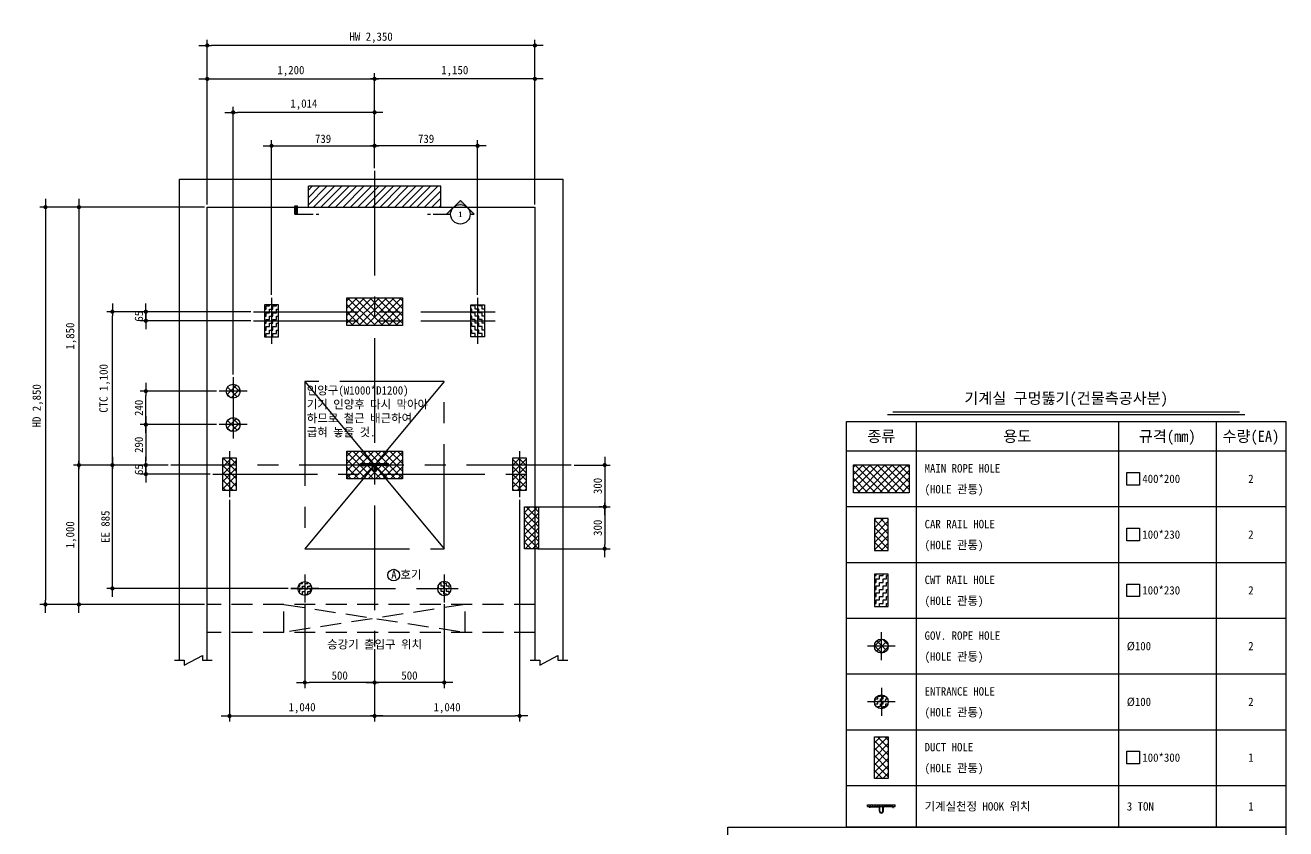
# Model space of a CAD drawing. Extents: x -9109 to 174251, y 57759 to 115528.
# Drawn here: x 80323 to 89362, y 103298 to 109062 of the extents above; entities that cross this region are included whole.
import ezdxf
from ezdxf.enums import TextEntityAlignment as Align

# ---------------------------------------------------------------- set-up
doc = ezdxf.new("R2010")
doc.units = 0
doc.header["$LTSCALE"] = 600
doc.header["$MEASUREMENT"] = 0
for name, pattern in [('CENTER', [2, 1.25, -0.25, 0.25, -0.25]), ('HIDDEN', [0.375, 0.25, -0.125]), ('PHANTOM', [2.5, 1.25, -0.25, 0.25, -0.25, 0.25, -0.25])]:
    doc.linetypes.add(name, pattern=pattern)
doc.layers.get('0').update_dxf_attribs({"linetype": 'CONTINUOUS'})
for name, color, linetype in [('1', 3, 'CONTINUOUS'), ('2', 4, 'HIDDEN'), ('3', 1, 'CENTER'), ('4', 6, 'PHANTOM'), ('6', 2, 'CONTINUOUS'), ('A-DIMS', 7, 'CONTINUOUS')]:
    doc.layers.add(name, color=color, linetype=linetype)
for name, color, linetype, lineweight in [('A-MKXS-MAK1', 3, 'CONTINUOUS', 25), ('A-MKXS-TEXT1', 3, 'CONTINUOUS', 25), ('A-MKXS-TEXT2', 7, 'CONTINUOUS', 25), ('A-XXXX-TABL', 7, 'CONTINUOUS', 25)]:
    doc.layers.add(name, color=color, linetype=linetype, lineweight=lineweight)
doc.styles.add('HY울릉도L', font='')
doc.styles.add('돋움체', font='')
doc.styles.get('HY울릉도L').set_extended_font_data('Dotum')
doc.styles.get('돋움체').set_extended_font_data('DotumChe')
doc.dimstyles.new('CDIM', dxfattribs={"dimtxt": 3, "dimasz": 1.5, "dimexe": 2, "dimexo": 1, "dimgap": 1, "dimtad": 1, "dimdec": 0, "dimrnd": 0.5, "dimzin": 0, "dimdsep": 32, "dimlunit": 6, "dimtxsty": 'HY울릉도L', "dimblk1": '_CIDOT', "dimblk2": '_CIDOT', "dimsah": 1, "dimcen": 5.5, "dimclrd": 2, "dimclre": 2, "dimclrt": 7, "dimadec": 0, "dimazin": 0, "dimtfac": 1, "dimtdec": 0, "dimtix": 1, "dimtmove": 2, "dimatfit": 1, "dimldrblk": '_CIDOT', "dimfxl": 1, "dimtolj": 1, "dimtzin": 0, "dimlwd": -1, "dimarcsym": 0})

# ---------------------------------------------------------------- blocks, each defined once
blk = doc.blocks.new('_CIDOT')
at = {"color": 0, "linetype": 'ByBlock'}
blk.add_line((2, 0), (-1, 0), dxfattribs=at)
at = {"color": 0, "linetype": 'ByBlock', "const_width": 0.5}
blk.add_lwpolyline([(-0.25, 0, 1), (0.25, 0, 1)], format="xyb", close=True, dxfattribs=at)
blk = doc.blocks.new('*D672')
at = {"layer": 'A-DIMS', "lineweight": -2, "transparency": 16777216}
for p, q in [((84258.6, 105907.1, 0), (84518.6, 105907.1, 0)), ((83998.6, 105607.1, 0), (84518.6, 105607.1, 0))]:
    blk.add_line(p, q, dxfattribs=at)
at = {"layer": 'A-DIMS', "transparency": 16777216}
blk.add_line((84478.6, 105877.1, 0), (84478.6, 105637.1, 0), dxfattribs=at)
at = {"layer": 'A-DIMS', "transparency": 16777216, "xscale": 30, "yscale": 30, "zscale": 30}
for p, rotation in [((84478.6, 105907.1, 0), 90), ((84478.6, 105607.1, 0), 270)]:
    blk.add_blockref('_CIDOT', p, dxfattribs=dict(at, rotation=rotation))
at = {"layer": 'A-DIMS', "color": 3, "transparency": 16777216, "insert": (84428.6, 105757.1, 0), "char_height": 60, "attachment_point": 5, "rotation": 90, "style": '돋움체'}
blk.add_mtext('\\A1;300', dxfattribs=at)
blk = doc.blocks.new('*D673')
at = {"layer": 'A-DIMS', "lineweight": -2, "transparency": 16777216}
for p, q in [((84458.6, 105607.1, 0), (84438.6, 105607.1, 0)), ((83998.6, 105307.1, 0), (84518.6, 105307.1, 0))]:
    blk.add_line(p, q, dxfattribs=at)
at = {"layer": 'A-DIMS', "transparency": 16777216}
blk.add_line((84478.6, 105577.1, 0), (84478.6, 105337.1, 0), dxfattribs=at)
at = {"layer": 'A-DIMS', "transparency": 16777216, "xscale": 30, "yscale": 30, "zscale": 30}
for p, rotation in [((84478.6, 105607.1, 0), 90), ((84478.6, 105307.1, 0), 270)]:
    blk.add_blockref('_CIDOT', p, dxfattribs=dict(at, rotation=rotation))
at = {"layer": 'A-DIMS', "color": 3, "transparency": 16777216, "insert": (84428.6, 105457.1, 0), "char_height": 60, "attachment_point": 5, "rotation": 90, "style": '돋움체'}
blk.add_mtext('\\A1;300', dxfattribs=at)
blk = doc.blocks.new('*D674')
at = {"layer": 'A-DIMS', "lineweight": -2, "transparency": 16777216}
for p, q in [((82828.6, 108037.1, 0), (82828.6, 108717.1, 0)), ((83978.6, 107777.1, 0), (83978.6, 108717.1, 0))]:
    blk.add_line(p, q, dxfattribs=at)
at = {"layer": 'A-DIMS', "transparency": 16777216}
blk.add_line((83948.6, 108677.1, 0), (82858.6, 108677.1, 0), dxfattribs=at)
at = {"layer": 'A-DIMS', "transparency": 16777216, "xscale": 30, "yscale": 30, "zscale": 30, "rotation": 180}
blk.add_blockref('_CIDOT', (82828.6, 108677.1, 0), dxfattribs=at)
at = {"layer": 'A-DIMS', "transparency": 16777216, "xscale": 30, "yscale": 30, "zscale": 30}
blk.add_blockref('_CIDOT', (83978.6, 108677.1, 0), dxfattribs=at)
at = {"layer": 'A-DIMS', "color": 3, "transparency": 16777216, "insert": (83403.6, 108732.8, 0), "char_height": 60, "attachment_point": 5, "style": '돋움체'}
blk.add_mtext('\\A1;1,150', dxfattribs=at)
blk = doc.blocks.new('*D675')
at = {"layer": 'A-DIMS', "lineweight": -2, "transparency": 16777216}
for p, q in [((81628.6, 107777.1, 0), (81628.6, 108717.1, 0)), ((82828.6, 108037.1, 0), (82828.6, 108717.1, 0))]:
    blk.add_line(p, q, dxfattribs=at)
at = {"layer": 'A-DIMS', "transparency": 16777216}
blk.add_line((81658.6, 108677.1, 0), (82798.6, 108677.1, 0), dxfattribs=at)
at = {"layer": 'A-DIMS', "transparency": 16777216, "xscale": 30, "yscale": 30, "zscale": 30, "rotation": 180}
blk.add_blockref('_CIDOT', (81628.6, 108677.1, 0), dxfattribs=at)
at = {"layer": 'A-DIMS', "transparency": 16777216, "xscale": 30, "yscale": 30, "zscale": 30}
blk.add_blockref('_CIDOT', (82828.6, 108677.1, 0), dxfattribs=at)
at = {"layer": 'A-DIMS', "color": 3, "transparency": 16777216, "insert": (82228.6, 108732.8, 0), "char_height": 60, "attachment_point": 5, "style": '돋움체'}
blk.add_mtext('\\A1;1,200', dxfattribs=at)
blk = doc.blocks.new('*D676')
at = {"layer": 'A-DIMS', "lineweight": -2, "transparency": 16777216}
for p, q in [((81788.6, 105657.1, 0), (81788.6, 104067.1, 0)), ((82828.6, 104585.4, 0), (82828.6, 104067.1, 0))]:
    blk.add_line(p, q, dxfattribs=at)
at = {"layer": 'A-DIMS', "transparency": 16777216}
blk.add_line((81818.6, 104107.1, 0), (82798.6, 104107.1, 0), dxfattribs=at)
at = {"layer": 'A-DIMS', "transparency": 16777216, "xscale": 30, "yscale": 30, "zscale": 30, "rotation": 180}
blk.add_blockref('_CIDOT', (81788.6, 104107.1, 0), dxfattribs=at)
at = {"layer": 'A-DIMS', "transparency": 16777216, "xscale": 30, "yscale": 30, "zscale": 30}
blk.add_blockref('_CIDOT', (82828.6, 104107.1, 0), dxfattribs=at)
at = {"layer": 'A-DIMS', "color": 3, "transparency": 16777216, "insert": (82308.6, 104162.8, 0), "char_height": 60, "attachment_point": 5, "style": '돋움체'}
blk.add_mtext('\\A1;1,040', dxfattribs=at)
blk = doc.blocks.new('*D677')
at = {"layer": 'A-DIMS', "lineweight": -2, "transparency": 16777216}
for p, q in [((83868.6, 105657.1, 0), (83868.6, 104067.1, 0)), ((82828.6, 104585.4, 0), (82828.6, 104067.1, 0))]:
    blk.add_line(p, q, dxfattribs=at)
at = {"layer": 'A-DIMS', "transparency": 16777216}
blk.add_line((82858.6, 104107.1, 0), (83838.6, 104107.1, 0), dxfattribs=at)
at = {"layer": 'A-DIMS', "transparency": 16777216, "xscale": 30, "yscale": 30, "zscale": 30, "rotation": 180}
blk.add_blockref('_CIDOT', (82828.6, 104107.1, 0), dxfattribs=at)
at = {"layer": 'A-DIMS', "transparency": 16777216, "xscale": 30, "yscale": 30, "zscale": 30}
blk.add_blockref('_CIDOT', (83868.6, 104107.1, 0), dxfattribs=at)
at = {"layer": 'A-DIMS', "color": 3, "transparency": 16777216, "insert": (83348.6, 104162.8, 0), "char_height": 60, "attachment_point": 5, "style": '돋움체'}
blk.add_mtext('\\A1;1,040', dxfattribs=at)
blk = doc.blocks.new('*D678')
at = {"layer": 'A-DIMS', "lineweight": -2, "transparency": 16777216}
for p, q in [((81814.6, 106557.1, 0), (81814.6, 108477.1, 0)), ((82828.6, 108037.1, 0), (82828.6, 108477.1, 0))]:
    blk.add_line(p, q, dxfattribs=at)
at = {"layer": 'A-DIMS', "transparency": 16777216}
blk.add_line((82798.6, 108437.1, 0), (81844.6, 108437.1, 0), dxfattribs=at)
at = {"layer": 'A-DIMS', "transparency": 16777216, "xscale": 30, "yscale": 30, "zscale": 30, "rotation": 180}
blk.add_blockref('_CIDOT', (81814.6, 108437.1, 0), dxfattribs=at)
at = {"layer": 'A-DIMS', "transparency": 16777216, "xscale": 30, "yscale": 30, "zscale": 30}
blk.add_blockref('_CIDOT', (82828.6, 108437.1, 0), dxfattribs=at)
at = {"layer": 'A-DIMS', "color": 3, "transparency": 16777216, "insert": (82321.6, 108492.8, 0), "char_height": 60, "attachment_point": 5, "style": '돋움체'}
blk.add_mtext('\\A1;{\\C7;1,014}', dxfattribs=at)
blk = doc.blocks.new('*D679')
at = {"layer": 'A-DIMS', "lineweight": -2, "transparency": 16777216}
for p, q in [((82089.6, 107127.1, 0), (82089.6, 108237.1, 0)), ((82828.6, 108037.1, 0), (82828.6, 108237.1, 0))]:
    blk.add_line(p, q, dxfattribs=at)
at = {"layer": 'A-DIMS', "transparency": 16777216}
blk.add_line((82119.6, 108197.1, 0), (82798.6, 108197.1, 0), dxfattribs=at)
at = {"layer": 'A-DIMS', "transparency": 16777216, "xscale": 30, "yscale": 30, "zscale": 30, "rotation": 180}
blk.add_blockref('_CIDOT', (82089.6, 108197.1, 0), dxfattribs=at)
at = {"layer": 'A-DIMS', "transparency": 16777216, "xscale": 30, "yscale": 30, "zscale": 30}
blk.add_blockref('_CIDOT', (82828.6, 108197.1, 0), dxfattribs=at)
at = {"layer": 'A-DIMS', "color": 3, "transparency": 16777216, "insert": (82459.1, 108247.1, 0), "char_height": 60, "attachment_point": 5, "style": '돋움체'}
blk.add_mtext('\\A1;739', dxfattribs=at)
blk = doc.blocks.new('*D680')
at = {"layer": 'A-DIMS', "lineweight": -2, "transparency": 16777216}
for p, q in [((82328.6, 104902.1, 0), (82328.6, 104307.1, 0)), ((82828.6, 104585.4, 0), (82828.6, 104307.1, 0))]:
    blk.add_line(p, q, dxfattribs=at)
at = {"layer": 'A-DIMS', "transparency": 16777216}
blk.add_line((82798.6, 104347.1, 0), (82358.6, 104347.1, 0), dxfattribs=at)
at = {"layer": 'A-DIMS', "transparency": 16777216, "xscale": 30, "yscale": 30, "zscale": 30, "rotation": 180}
blk.add_blockref('_CIDOT', (82328.6, 104347.1, 0), dxfattribs=at)
at = {"layer": 'A-DIMS', "transparency": 16777216, "xscale": 30, "yscale": 30, "zscale": 30}
blk.add_blockref('_CIDOT', (82828.6, 104347.1, 0), dxfattribs=at)
at = {"layer": 'A-DIMS', "color": 3, "transparency": 16777216, "insert": (82578.6, 104397.1, 0), "char_height": 60, "attachment_point": 5, "style": '돋움체'}
blk.add_mtext('\\A1;500', dxfattribs=at)
blk = doc.blocks.new('*D681')
at = {"layer": 'A-DIMS', "lineweight": -2, "transparency": 16777216}
for p, q in [((82828.6, 108037.1, 0), (82828.6, 108237.1, 0)), ((83567.6, 107127.1, 0), (83567.6, 108237.1, 0))]:
    blk.add_line(p, q, dxfattribs=at)
at = {"layer": 'A-DIMS', "transparency": 16777216}
blk.add_line((83537.6, 108197.1, 0), (82858.6, 108197.1, 0), dxfattribs=at)
at = {"layer": 'A-DIMS', "transparency": 16777216, "xscale": 30, "yscale": 30, "zscale": 30, "rotation": 180}
blk.add_blockref('_CIDOT', (82828.6, 108197.1, 0), dxfattribs=at)
at = {"layer": 'A-DIMS', "transparency": 16777216, "xscale": 30, "yscale": 30, "zscale": 30}
blk.add_blockref('_CIDOT', (83567.6, 108197.1, 0), dxfattribs=at)
at = {"layer": 'A-DIMS', "color": 3, "transparency": 16777216, "insert": (83198.1, 108247.1, 0), "char_height": 60, "attachment_point": 5, "style": '돋움체'}
blk.add_mtext('\\A1;739', dxfattribs=at)
blk = doc.blocks.new('*D682')
at = {"layer": 'A-DIMS', "lineweight": -2, "transparency": 16777216}
for p, q in [((83328.6, 104909.7, 0), (83328.6, 104307.1, 0)), ((82828.6, 104585.4, 0), (82828.6, 104307.1, 0))]:
    blk.add_line(p, q, dxfattribs=at)
at = {"layer": 'A-DIMS', "transparency": 16777216}
blk.add_line((83298.6, 104347.1, 0), (82858.6, 104347.1, 0), dxfattribs=at)
at = {"layer": 'A-DIMS', "transparency": 16777216, "xscale": 30, "yscale": 30, "zscale": 30, "rotation": 180}
blk.add_blockref('_CIDOT', (82828.6, 104347.1, 0), dxfattribs=at)
at = {"layer": 'A-DIMS', "transparency": 16777216, "xscale": 30, "yscale": 30, "zscale": 30}
blk.add_blockref('_CIDOT', (83328.6, 104347.1, 0), dxfattribs=at)
at = {"layer": 'A-DIMS', "color": 3, "transparency": 16777216, "insert": (83078.6, 104397.1, 0), "char_height": 60, "attachment_point": 5, "style": '돋움체'}
blk.add_mtext('\\A1;500', dxfattribs=at)
blk = doc.blocks.new('A1')
for p, q in [((-7.84, 0), (-1.85, 0)), ((7.84, 0), (1.85, 0)), ((-8.25, -0.81), (-8.65, -0.81)), ((-7.84, -0.4), (-4.64, -0.4)), ((-4.64, -0.4), (-1.85, -0.4)), ((-1.45, -3.35), (-1.45, -0.81)), ((-1.05, -3.35), (-1.05, -0.81)), ((1.05, -3.35), (1.05, -0.81)), ((1.45, -3.35), (1.45, -0.81)), ((5.28, -0.4), (1.85, -0.4)), ((7.84, -0.4), (5.04, -0.4)), ((8.25, -0.81), (8.65, -0.81))]:
    blk.add_line(p, q)
for centre, radius, start, end in [((-7.84, -0.81), 0.808, 90, 180), ((-1.85, -0.81), 0.808, 0, 90), ((1.85, -0.81), 0.808, 90, 180), ((7.84, -0.81), 0.808, 0, 90), ((-7.84, -0.81), 0.404, 90, 180), ((-1.85, -0.81), 0.404, 0, 90), ((0, -3.35), 1.45, 180, 0), ((0, -3.35), 1.05, 180, 0), ((1.85, -0.81), 0.404, 90, 180), ((7.84, -0.81), 0.404, 0, 90)]:
    blk.add_arc(centre, radius, start, end)
blk = doc.blocks.new('H-100X230(CAR RAIL) GM')
at = {"layer": '1'}
h = blk.add_hatch(dxfattribs=at)
h.set_pattern_fill('ANSI37', color=256, scale=300)
h.set_pattern_definition([(45, (-31072.723, 72.76), (-26.516504, 26.516504), []), (135, (-31072.723, 72.76), (-26.516504, -26.516504), [])])
h.paths.add_polyline_path([(-50, 50), (50, 50), (50, -180), (-50, -180)])
blk.add_lwpolyline([(-50, 50), (50, 50), (50, -180), (-50, -180)], close=True)
at = {"layer": '3'}
blk.add_line((0, 100), (0, -230), dxfattribs=at)
blk = doc.blocks.new('*D683')
at = {"layer": 'A-DIMS', "lineweight": -2, "transparency": 16777216}
for p, q in [((81628.6, 107777.1, 0), (81628.6, 108957.1, 0)), ((83978.6, 107777.1, 0), (83978.6, 108957.1, 0))]:
    blk.add_line(p, q, dxfattribs=at)
at = {"layer": 'A-DIMS', "transparency": 16777216}
blk.add_line((83948.6, 108917.1, 0), (81658.6, 108917.1, 0), dxfattribs=at)
at = {"layer": 'A-DIMS', "transparency": 16777216, "xscale": 30, "yscale": 30, "zscale": 30, "rotation": 180}
blk.add_blockref('_CIDOT', (81628.6, 108917.1, 0), dxfattribs=at)
at = {"layer": 'A-DIMS', "transparency": 16777216, "xscale": 30, "yscale": 30, "zscale": 30}
blk.add_blockref('_CIDOT', (83978.6, 108917.1, 0), dxfattribs=at)
at = {"layer": 'A-DIMS', "color": 3, "transparency": 16777216, "insert": (82803.6, 108972.8, 0), "char_height": 60, "attachment_point": 5, "style": '돋움체'}
blk.add_mtext('\\A1;HW 2,350', dxfattribs=at)
blk = doc.blocks.new('H-100X230(CWT RAIL) GM')
at = {"layer": '1'}
h = blk.add_hatch(dxfattribs=at)
h.set_pattern_fill('ZIGZAG', color=256, scale=200)
h.set_pattern_definition([(0, (0, 0), (25, 25), [25, -25]), (90, (25, 0), (-25, 25), [25, -25])])
h.paths.add_polyline_path([(50, 50), (-50, 50), (-50, -180), (50, -180)])
blk.add_lwpolyline([(50, 50), (-50, 50), (-50, -180), (50, -180)], close=True)
at = {"layer": '3'}
blk.add_line((0, 100), (0, -230), dxfattribs=at)
blk = doc.blocks.new('H-100(OP)')
at = {"layer": '1'}
h = blk.add_hatch(dxfattribs=at)
h.set_pattern_fill('ZIGZAG', color=256, scale=150)
h.set_pattern_definition([(0, (0, 0), (18.75, 18.75), [18.75, -18.75]), (90, (18.75, 0), (-18.75, 18.75), [18.75, -18.75])])
edge = h.paths.add_edge_path()
edge.add_arc((0, 0), 50, 0, 360)
blk.add_circle((0, 0), 50)
at = {"layer": '3'}
for p, q in [((0, 100), (0, -100)), ((100, 0), (-100, 0))]:
    blk.add_line(p, q, dxfattribs=at)
blk = doc.blocks.new('H-100(GOV 240)')
at = {"layer": '1'}
h = blk.add_hatch(dxfattribs=at)
h.set_pattern_fill('ANSI37', color=256, scale=300)
h.set_pattern_definition([(45, (-82788.21, -9303.856), (-26.516504, 26.516504), []), (135, (-82788.21, -9303.856), (-26.516504, -26.516504), [])])
edge = h.paths.add_edge_path()
edge.add_arc((0, 240), 50, 0, 360)
h = blk.add_hatch(dxfattribs=at)
h.set_pattern_fill('ANSI37', color=256, scale=300)
h.set_pattern_definition([(45, (-82788.21, -9543.856), (-26.516504, 26.516504), []), (135, (-82788.21, -9543.856), (-26.516504, -26.516504), [])])
edge = h.paths.add_edge_path()
edge.add_arc((0, 0), 50, 0, 360)
for centre in [(0, 240), (0, 0)]:
    blk.add_circle(centre, 50)
at = {"layer": '3'}
for p, q in [((0, 340), (0, -100)), ((100, 240), (-100, 240)), ((100, 0), (-100, 0))]:
    blk.add_line(p, q, dxfattribs=at)
blk = doc.blocks.new('H-100X300(C.SU)')
at = {"layer": '1'}
h = blk.add_hatch(dxfattribs=at)
h.set_pattern_fill('ANSI37', color=256, scale=300)
h.set_pattern_definition([(45, (-30780.81, -207.73), (-26.516504, 26.516504), []), (135, (-30780.81, -207.73), (-26.516504, -26.516504), [])])
h.paths.add_polyline_path([(-100, -300), (0, -300), (0, -600), (-100, -600)])
blk.add_lwpolyline([(-100, -300), (0, -300), (0, -600), (-100, -600)], close=True)
blk = doc.blocks.new('H-400X200(ROPE)')
at = {"layer": '1'}
h = blk.add_hatch(dxfattribs=at)
h.set_pattern_fill('ANSI37', color=256, scale=300)
h.set_pattern_definition([(45, (-29848.152, -635.13), (-26.516504, 26.516504), []), (135, (-29848.152, -635.13), (-26.516504, -26.516504), [])])
h.paths.add_polyline_path([(-200, 100), (200, 100), (200, -100), (-200, -100)])
blk.add_lwpolyline([(-200, 100), (200, 100), (200, -100), (-200, -100)], close=True)
blk = doc.blocks.new('*D684')
at = {"layer": 'A-DIMS', "lineweight": -2, "transparency": 16777216}
for p, q in [((81148.6, 105907.1, 0), (80668.6, 105907.1, 0)), ((81608.6, 104907.1, 0), (80668.6, 104907.1, 0))]:
    blk.add_line(p, q, dxfattribs=at)
at = {"layer": 'A-DIMS', "transparency": 16777216}
blk.add_line((80708.6, 104937.1, 0), (80708.6, 105877.1, 0), dxfattribs=at)
at = {"layer": 'A-DIMS', "transparency": 16777216, "xscale": 30, "yscale": 30, "zscale": 30}
for p, rotation in [((80708.6, 105907.1, 0), 90), ((80708.6, 104907.1, 0), 270)]:
    blk.add_blockref('_CIDOT', p, dxfattribs=dict(at, rotation=rotation))
at = {"layer": 'A-DIMS', "color": 3, "transparency": 16777216, "insert": (80652.9, 105407.1, 0), "char_height": 60, "attachment_point": 5, "rotation": 90, "style": '돋움체'}
blk.add_mtext('\\A1;1,000', dxfattribs=at)
blk = doc.blocks.new('*D685')
at = {"layer": 'A-DIMS', "lineweight": -2, "transparency": 16777216}
for p, q in [((81148.6, 105907.1, 0), (80908.6, 105907.1, 0)), ((82208.6, 105022.1, 0), (80908.6, 105022.1, 0))]:
    blk.add_line(p, q, dxfattribs=at)
at = {"layer": 'A-DIMS', "transparency": 16777216}
blk.add_line((80948.6, 105052.1, 0), (80948.6, 105877.1, 0), dxfattribs=at)
at = {"layer": 'A-DIMS', "transparency": 16777216, "xscale": 30, "yscale": 30, "zscale": 30}
for p, rotation in [((80948.6, 105907.1, 0), 90), ((80948.6, 105022.1, 0), 270)]:
    blk.add_blockref('_CIDOT', p, dxfattribs=dict(at, rotation=rotation))
at = {"layer": 'A-DIMS', "color": 3, "transparency": 16777216, "insert": (80898.6, 105464.6, 0), "char_height": 60, "attachment_point": 5, "rotation": 90, "style": '돋움체'}
blk.add_mtext('\\A1;{\\C7;EE} {\\C7;885}', dxfattribs=at)
blk = doc.blocks.new('*D686')
at = {"layer": 'A-DIMS', "lineweight": -2, "transparency": 16777216}
for p, q in [((81941.2, 107007.1, 0), (80908.6, 107007.1, 0)), ((81148.6, 105907.1, 0), (80908.6, 105907.1, 0))]:
    blk.add_line(p, q, dxfattribs=at)
at = {"layer": 'A-DIMS', "transparency": 16777216}
blk.add_line((80948.6, 105937.1, 0), (80948.6, 106977.1, 0), dxfattribs=at)
at = {"layer": 'A-DIMS', "transparency": 16777216, "xscale": 30, "yscale": 30, "zscale": 30}
for p, rotation in [((80948.6, 107007.1, 0), 90), ((80948.6, 105907.1, 0), 270)]:
    blk.add_blockref('_CIDOT', p, dxfattribs=dict(at, rotation=rotation))
at = {"layer": 'A-DIMS', "color": 3, "transparency": 16777216, "insert": (80892.7, 106457.1, 0), "char_height": 60, "attachment_point": 5, "rotation": 90, "style": '돋움체'}
blk.add_mtext('\\A1;{\\C7;CTC 1,100}', dxfattribs=at)
blk = doc.blocks.new('*D687')
at = {"layer": 'A-DIMS', "lineweight": -2, "transparency": 16777216}
for p, q in [((81608.6, 107757.1, 0), (80668.6, 107757.1, 0)), ((81148.6, 105907.1, 0), (80668.6, 105907.1, 0))]:
    blk.add_line(p, q, dxfattribs=at)
at = {"layer": 'A-DIMS', "transparency": 16777216}
blk.add_line((80708.6, 107727.1, 0), (80708.6, 105937.1, 0), dxfattribs=at)
at = {"layer": 'A-DIMS', "transparency": 16777216, "xscale": 30, "yscale": 30, "zscale": 30}
for p, rotation in [((80708.6, 107757.1, 0), 90), ((80708.6, 105907.1, 0), 270)]:
    blk.add_blockref('_CIDOT', p, dxfattribs=dict(at, rotation=rotation))
at = {"layer": 'A-DIMS', "color": 3, "transparency": 16777216, "insert": (80652.9, 106832.1, 0), "char_height": 60, "attachment_point": 5, "rotation": 90, "style": '돋움체'}
blk.add_mtext('\\A1;1,850', dxfattribs=at)
blk = doc.blocks.new('*D688')
at = {"layer": 'A-DIMS', "lineweight": -2, "transparency": 16777216}
for p, q in [((81608.6, 107757.1, 0), (80428.6, 107757.1, 0)), ((81608.6, 104907.1, 0), (80428.6, 104907.1, 0))]:
    blk.add_line(p, q, dxfattribs=at)
at = {"layer": 'A-DIMS', "transparency": 16777216}
blk.add_line((80468.6, 107727.1, 0), (80468.6, 104937.1, 0), dxfattribs=at)
at = {"layer": 'A-DIMS', "transparency": 16777216, "xscale": 30, "yscale": 30, "zscale": 30}
for p, rotation in [((80468.6, 107757.1, 0), 90), ((80468.6, 104907.1, 0), 270)]:
    blk.add_blockref('_CIDOT', p, dxfattribs=dict(at, rotation=rotation))
at = {"layer": 'A-DIMS', "color": 3, "transparency": 16777216, "insert": (80412.9, 106332.1, 0), "char_height": 60, "attachment_point": 5, "rotation": 90, "style": '돋움체'}
blk.add_mtext('\\A1;HD 2,850', dxfattribs=at)
blk = doc.blocks.new('*D689')
at = {"layer": 'A-DIMS', "transparency": 16777216}
for p, q in [((81188.6, 107037.1, 0), (81188.6, 107067.1, 0)), ((81188.6, 107007.1, 0), (81188.6, 106942.1, 0)), ((81188.6, 106912.1, 0), (81188.6, 106882.1, 0))]:
    blk.add_line(p, q, dxfattribs=at)
at = {"layer": 'A-DIMS', "lineweight": -2, "transparency": 16777216}
for p, q in [((81941.2, 107007.1, 0), (81148.6, 107007.1, 0)), ((81941.2, 106942.1, 0), (81148.6, 106942.1, 0))]:
    blk.add_line(p, q, dxfattribs=at)
at = {"layer": 'A-DIMS', "transparency": 16777216, "xscale": 30, "yscale": 30, "zscale": 30}
for p, rotation in [((81188.6, 107007.1, 0), 270), ((81188.6, 106942.1, 0), 90)]:
    blk.add_blockref('_CIDOT', p, dxfattribs=dict(at, rotation=rotation))
at = {"layer": 'A-DIMS', "color": 3, "transparency": 16777216, "insert": (81138.6, 106974.6, 0), "char_height": 60, "attachment_point": 5, "rotation": 90, "style": '돋움체'}
blk.add_mtext('\\A1;65', dxfattribs=at)
blk = doc.blocks.new('*D690')
at = {"layer": 'A-DIMS', "transparency": 16777216}
for p, q in [((81188.6, 105937.1, 0), (81188.6, 105967.1, 0)), ((81188.6, 105907.1, 0), (81188.6, 105842.1, 0)), ((81188.6, 105812.1, 0), (81188.6, 105782.1, 0))]:
    blk.add_line(p, q, dxfattribs=at)
at = {"layer": 'A-DIMS', "lineweight": -2, "transparency": 16777216}
for p, q in [((81348.6, 105907.1, 0), (81148.6, 105907.1, 0)), ((81648.6, 105842.1, 0), (81148.6, 105842.1, 0))]:
    blk.add_line(p, q, dxfattribs=at)
at = {"layer": 'A-DIMS', "transparency": 16777216, "xscale": 30, "yscale": 30, "zscale": 30}
for p, rotation in [((81188.6, 105907.1, 0), 270), ((81188.6, 105842.1, 0), 90)]:
    blk.add_blockref('_CIDOT', p, dxfattribs=dict(at, rotation=rotation))
at = {"layer": 'A-DIMS', "color": 3, "transparency": 16777216, "insert": (81138.6, 105874.6, 0), "char_height": 60, "attachment_point": 5, "rotation": 90, "style": '돋움체'}
blk.add_mtext('\\A1;65', dxfattribs=at)
blk = doc.blocks.new('*D691')
at = {"layer": 'A-DIMS', "lineweight": -2, "transparency": 16777216}
for p, q in [((81694.6, 106197.1, 0), (81148.6, 106197.1, 0)), ((81348.6, 105907.1, 0), (81148.6, 105907.1, 0))]:
    blk.add_line(p, q, dxfattribs=at)
at = {"layer": 'A-DIMS', "transparency": 16777216}
blk.add_line((81188.6, 106167.1, 0), (81188.6, 105937.1, 0), dxfattribs=at)
at = {"layer": 'A-DIMS', "transparency": 16777216, "xscale": 30, "yscale": 30, "zscale": 30}
for p, rotation in [((81188.6, 106197.1, 0), 90), ((81188.6, 105907.1, 0), 270)]:
    blk.add_blockref('_CIDOT', p, dxfattribs=dict(at, rotation=rotation))
at = {"layer": 'A-DIMS', "color": 3, "transparency": 16777216, "insert": (81138.6, 106052.1, 0), "char_height": 60, "attachment_point": 5, "rotation": 90, "style": '돋움체'}
blk.add_mtext('\\A1;290', dxfattribs=at)
blk = doc.blocks.new('*D938')
at = {"layer": 'A-DIMS', "lineweight": -2, "transparency": 16777216}
for p, q in [((81694.6, 106437.1, 0), (81148.6, 106437.1, 0)), ((81694.6, 106197.1, 0), (81148.6, 106197.1, 0))]:
    blk.add_line(p, q, dxfattribs=at)
at = {"layer": 'A-DIMS', "transparency": 16777216}
blk.add_line((81188.6, 106227.1, 0), (81188.6, 106407.1, 0), dxfattribs=at)
at = {"layer": 'A-DIMS', "transparency": 16777216, "xscale": 30, "yscale": 30, "zscale": 30}
for p, rotation in [((81188.6, 106437.1, 0), 90), ((81188.6, 106197.1, 0), 270)]:
    blk.add_blockref('_CIDOT', p, dxfattribs=dict(at, rotation=rotation))
at = {"layer": 'A-DIMS', "color": 3, "transparency": 16777216, "insert": (81138.6, 106317.1, 0), "char_height": 60, "attachment_point": 5, "rotation": 90, "style": '돋움체'}
blk.add_mtext('\\A1;240', dxfattribs=at)
blk = doc.blocks.new('cwt h')
at = {"layer": '1'}
h = blk.add_hatch(dxfattribs=at)
h.set_pattern_fill('ZIGZAG', color=256, scale=200)
h.set_pattern_definition([(0, (0, 65), (25, 25), [25, -25]), (90, (25, 65), (-25, 25), [25, -25])])
h.paths.add_polyline_path([(50, 115), (-50, 115), (-50, -115), (50, -115)])
blk.add_lwpolyline([(50, 115), (-50, 115), (-50, -115), (50, -115)], close=True)
blk = doc.blocks.new('car h')
at = {"layer": '1'}
h = blk.add_hatch(dxfattribs=at)
h.set_pattern_fill('ANSI37', color=256, scale=300)
h.set_pattern_definition([(45, (-138738.017, 1010.512), (-26.516504, 26.516504), []), (135, (-138738.017, 1010.512), (-26.516504, -26.516504), [])])
h.paths.add_polyline_path([(50, 115), (-50, 115), (-50, -115), (50, -115)])
blk.add_lwpolyline([(50, 115), (-50, 115), (-50, -115), (50, -115)], close=True)
blk = doc.blocks.new('gov')
at = {"layer": '1'}
h = blk.add_hatch(dxfattribs=at)
h.set_pattern_fill('ANSI37', color=256, scale=300)
h.set_pattern_definition([(45, (-82788.21, -9543.856), (-26.516504, 26.516504), []), (135, (-82788.21, -9543.856), (-26.516504, -26.516504), [])])
edge = h.paths.add_edge_path()
edge.add_arc((0, 0), 50, 0, 360)
blk.add_circle((0, 0), 50)
at = {"layer": '3'}
for p, q in [((0, -100), (0, 100)), ((100, 0), (-100, 0))]:
    blk.add_line(p, q, dxfattribs=at)
blk = doc.blocks.new('cs')
at = {"layer": '1'}
h = blk.add_hatch(dxfattribs=at)
h.set_pattern_fill('ANSI37', color=256, scale=300)
h.set_pattern_definition([(45, (-30730.81, 242.27), (-26.516504, 26.516504), []), (135, (-30730.81, 242.27), (-26.516504, -26.516504), [])])
h.paths.add_polyline_path([(-50, 150), (50, 150), (50, -150), (-50, -150)])
blk.add_lwpolyline([(-50, 150), (50, 150), (50, -150), (-50, -150)], close=True)

msp = doc.modelspace()

# ---------------------------------------------------------------- hatches: boundary and pattern name
h = msp.add_hatch()
h.set_pattern_fill('ANSI31', color=3, scale=300)
h.set_pattern_definition([(45, (44632.425, 98955.373), (-26.516504, 26.516504), [])])
h.paths.add_polyline_path([(82828.6, 107907.1), (82353.6, 107907.1), (82353.6, 107757.1), (82828.6, 107757.1)])
h.paths.add_polyline_path([(83303.6, 107907.1), (82828.6, 107907.1), (82828.6, 107757.1), (83303.6, 107757.1)])
at = {"layer": '1'}
h = msp.add_hatch(dxfattribs=at)
h.set_pattern_fill('ANSI31', color=256, scale=100, style=0)
h.set_pattern_definition([(45, (113649.921, 90779.395), (-8.8388348, 8.8388348), [])])
h.paths.add_polyline_path([(82828.6, 105917.1), (82728.6, 105917.1), (82728.6, 105907.1), (82828.6, 105907.1)])
h.paths.add_polyline_path([(82928.6, 105917.1), (82828.6, 105917.1), (82828.6, 105907.1), (82928.6, 105907.1)])
h = msp.add_hatch(dxfattribs=at)
h.set_pattern_fill('ANSI31', color=256, scale=100, style=0)
h.set_pattern_definition([(45, (117283.69, 88330.895), (-8.8388348, 8.8388348), [])])
h.paths.add_polyline_path([(86462.4, 103468.6), (86362.4, 103468.6), (86362.4, 103458.6), (86462.4, 103458.6)])
h.paths.add_polyline_path([(86562.4, 103468.6), (86462.4, 103468.6), (86462.4, 103458.6), (86562.4, 103458.6)])
at = {"layer": 'A-MKXS-MAK1'}
msp.add_hatch(color=256, dxfattribs=at).paths.add_polyline_path([(82276.5, 107765.9), (82256.5, 107765.9), (82256.5, 107705.9), (82276.5, 107705.9)])
h = msp.add_hatch(color=256, dxfattribs=at)
h.paths.add_polyline_path([(83443.5, 107804.9), (83394, 107755.4, -0.414214), (83493, 107755.4)])
h.paths.add_polyline_path([(83394, 107755.4), (83344.5, 107705.9), (83373.5, 107705.9, -0.198912)])
h.paths.add_polyline_path([(83493, 107755.4, -0.198912), (83513.5, 107705.9), (83542.5, 107705.9)])

# ---------------------------------------------------------------- linework, layer by layer
for points in [[(81428.6, 104507.1), (81428.6, 107957.1), (84178.6, 107957.1), (84178.6, 104507.1)], [(81628.6, 104507.1), (81628.6, 107757.1), (83978.6, 107757.1), (83978.6, 104507.1)], [(81393.6, 104507.1), (81463.6, 104507.1), (81463.6, 104472.1), (81593.6, 104542.1), (81593.6, 104507.1), (81663.6, 104507.1)], [(83943.6, 104507.1), (84013.6, 104507.1), (84013.6, 104472.1), (84143.6, 104542.1), (84143.6, 104507.1), (84213.6, 104507.1)]]:
    msp.add_lwpolyline(points)
at = {"layer": '1', "color": 1, "linetype": 'CENTER'}
for p, q in [((82828.6, 108017.1), (82828.6, 104605.4, 0)), ((84238.6, 105907.1), (81368.6, 105907.1, 0))]:
    msp.add_line(p, q, dxfattribs=at)
at = {"layer": '1'}
for p, q in [((83328.6, 106507.1, 0), (82328.6, 105307.1, 0)), ((82328.6, 106507.1, 0), (83328.6, 105307.1, 0)), ((86505.4, 106268.6), (89069.4, 106268.6)), ((86545.4, 106288.6), (89029.4, 106288.6)), ((82728.6, 105917.1), (82928.6, 105917.1)), ((82728.6, 105907.1), (82728.6, 105917.1)), ((82728.6, 105907.1), (82928.6, 105907.1)), ((82728.6, 105907.1), (82750.2, 105907.1)), ((82907, 105907.1), (82928.6, 105907.1)), ((82907, 105907.1), (82928.6, 105907.1)), ((82928.6, 105907.1), (82928.6, 105917.1)), ((86362.4, 103468.6), (86562.4, 103468.6)), ((86362.4, 103458.6), (86362.4, 103468.6)), ((86362.4, 103458.6), (86562.4, 103458.6)), ((86362.4, 103458.6), (86383.9, 103458.6)), ((86540.8, 103458.6), (86562.4, 103458.6)), ((86540.8, 103458.6), (86562.4, 103458.6)), ((86562.4, 103458.6), (86562.4, 103468.6))]:
    msp.add_line(p, q, dxfattribs=at)
for points in [[(88222.4, 105853.6), (88312.4, 105853.6), (88312.4, 105763.6), (88222.4, 105763.6)], [(88222.4, 105453.6), (88312.4, 105453.6), (88312.4, 105363.6), (88222.4, 105363.6)], [(88222.4, 105053.6), (88312.4, 105053.6), (88312.4, 104963.6), (88222.4, 104963.6)], [(88222.4, 103853.6), (88312.4, 103853.6), (88312.4, 103763.6), (88222.4, 103763.6)]]:
    msp.add_lwpolyline(points, close=True, dxfattribs=at)
msp.add_circle((82965.5, 105117.4, 0), 42, dxfattribs=at)
at = {"layer": '2'}
for p, q in [((83978.6, 104907.1), (81628.6, 104907.1)), ((82178.6, 104707.1), (82178.6, 104907.1)), ((83478.6, 104907.1), (82178.6, 104707.1)), ((82178.6, 104907.1), (83478.6, 104707.1)), ((83478.6, 104707.1), (83478.6, 104907.1)), ((83978.6, 104707.1), (81628.6, 104707.1))]:
    msp.add_line(p, q, dxfattribs=at)
at = {"layer": '3'}
for p, q in [((81961.2, 107007.1, 0), (83692.2, 107007.1, 0)), ((81961.2, 106942.1, 0), (83692.2, 106942.1, 0)), ((81668.6, 105842.1, 0), (83988.6, 105842.1, 0)), ((82228.6, 105022.1, 0), (83428.2, 105022.1, 0))]:
    msp.add_line(p, q, dxfattribs=at)
at = {"layer": '4', "elevation": 0}
msp.add_lwpolyline([(82328.6, 105307.1), (83328.6, 105307.1), (83328.6, 106507.1), (82328.6, 106507.1)], close=True, dxfattribs=at)
at = {"layer": '6'}
for p, q in [((83303.6, 107907.1), (82353.6, 107907.1)), ((82353.6, 107757.1), (82353.6, 107907.1)), ((83303.6, 107757.1), (83303.6, 107907.1))]:
    msp.add_line(p, q, dxfattribs=at)
at = {"layer": 'A-MKXS-MAK1'}
for p, q in [((82256.5, 107765.9, 0), (82276.5, 107765.9, 0)), ((82256.5, 107705.9, 0), (82256.5, 107765.9, 0)), ((82276.5, 107705.9, 0), (82276.5, 107765.9, 0)), ((83344.5, 107705.9, 0), (83443.5, 107804.9, 0)), ((83542.5, 107705.9, 0), (83443.5, 107804.9, 0)), ((82256.5, 107705.9, 0), (82389.1, 107705.9, 0)), ((82409.1, 107705.9, 0), (82429.1, 107705.9, 0)), ((83209, 107705.9, 0), (83229, 107705.9, 0)), ((83249, 107705.9, 0), (83373.5, 107705.9, 0)), ((83513.5, 107705.9, 0), (83542.5, 107705.9, 0))]:
    msp.add_line(p, q, dxfattribs=at)
msp.add_circle((83443.5, 107705.9, 0), 70, dxfattribs=at)
at = {"layer": 'A-XXXX-TABL'}
for p, q in [((86712.4, 106218.6), (86712.4, 103308.6)), ((88162.4, 106218.6), (88162.4, 103308.6)), ((88862.4, 106218.6), (88862.4, 103308.6)), ((86212.4, 106008.6), (89362.4, 106008.6)), ((86212.4, 105608.6), (89362.4, 105608.6)), ((86212.4, 105208.6), (89362.4, 105208.6)), ((86212.4, 104808.6), (89362.4, 104808.6)), ((86212.4, 104408.6), (89362.4, 104408.6)), ((86212.4, 104008.6), (89362.4, 104008.6)), ((86212.4, 103608.6), (89362.4, 103608.6))]:
    msp.add_line(p, q, dxfattribs=at)
for points in [[(86212.4, 103308.6), (86212.4, 106218.6), (89362.4, 106218.6), (89362.4, 103308.6)], [(85362.4, 103308.6), (89362.4, 103308.6), (89362.4, 99808.6), (85362.4, 99808.6)]]:
    msp.add_lwpolyline(points, close=True, dxfattribs=at)

# ---------------------------------------------------------------- block references
for name, p in [('H-100X230(CWT RAIL) GM', (82089.6, 107007.1, 0)), ('H-100(GOV 240)', (81814.6, 106197.1, 0)), ('H-100X300(C.SU)', (84003.6, 105907.1)), ('car h', (86462.4, 105408.6)), ('cwt h', (86462.4, 105008.6)), ('H-100(OP)', (82328.6, 105022.1, 0)), ('gov', (86462.4, 104608.6)), ('H-100(OP)', (86462.4, 104208.6)), ('cs', (86462.4, 103808.6))]:
    msp.add_blockref(name, p)
for p, rotation in [((82828.6, 107007.1, 0), 179.9999999999999), ((82828.6, 105907.1, 0), 179.9999999999999), ((86462.4, 105808.6), 180)]:
    msp.add_blockref('H-400X200(ROPE)', p, dxfattribs=dict(rotation=rotation))
at = {"xscale": -1}
for name, p in [('H-100X230(CWT RAIL) GM', (83567.6, 107007.1, 0)), ('H-100X230(CAR RAIL) GM', (81788.6, 105907.1, 0)), ('H-100X230(CAR RAIL) GM', (83868.6, 105907.1, 0)), ('H-100(OP)', (83328.6, 105022.1, 0))]:
    msp.add_blockref(name, p, dxfattribs=at)
at = {"xscale": 10, "yscale": 10, "zscale": 10}
for p in [(82828.6, 105907.1), (86462.4, 103458.6)]:
    msp.add_blockref('A1', p, dxfattribs=at)

# ---------------------------------------------------------------- texts
at = {"layer": 'A-MKXS-TEXT1', "style": '돋움체'}
for s, p in [('인양구(W1000*D1200)', (82342.6, 106412.8, 0)), ('기기 인양후 다시 막아야', (82342.6, 106312.8, 0)), ('하므로 철근 배근하여', (82342.6, 106212.8, 0)), ('굽혀 놓을 것.', (82342.6, 106112.8, 0)), ('호기', (83014.1, 105090.7, 0))]:
    msp.add_text(s, height=60, dxfattribs=at).set_placement(p)
msp.add_text('기계실 구멍뚫기(건물측공사분)', height=80, dxfattribs=at).set_placement((87787.4, 106346.6), align=Align.CENTER)
for s, height, p in [('종류', 80, (86462.4, 106113.6)), ('용도', 80, (87437.4, 106113.6)), ('규격(mm)', 80, (88512.4, 106113.6)), ('수량(EA)', 80, (89112.4, 106113.6)), ('2', 60, (89112.4, 105808.6)), ('2', 60, (89112.4, 105408.6)), ('A', 60, (82967.2, 105121, 0)), ('2', 60, (89112.4, 105008.6)), ('2', 60, (89112.4, 104608.6)), ('2', 60, (89112.4, 104208.6)), ('1', 60, (89112.4, 103808.6)), ('1', 60, (89112.4, 103458.6))]:
    msp.add_text(s, height=height, dxfattribs=at).set_placement(p, align=Align.MIDDLE_CENTER)
for s, p in [('MAIN ROPE HOLE', (86772.4, 105883.6)), ('(HOLE 관통)', (86772.4, 105733.6)), ('400*200', (88333.5, 105808.6)), ('CAR RAIL HOLE', (86772.4, 105483.6)), ('100*230', (88333.5, 105408.6)), ('(HOLE 관통)', (86772.4, 105333.6)), ('CWT RAIL HOLE', (86772.4, 105083.6)), ('100*230', (88333.5, 105008.6)), ('(HOLE 관통)', (86772.4, 104933.6)), ('GOV. ROPE HOLE', (86772.4, 104683.6)), ('%%C100', (88222.4, 104608.6)), ('(HOLE 관통)', (86772.4, 104533.6)), ('ENTRANCE HOLE', (86772.4, 104283.6)), ('%%C100', (88222.4, 104208.6)), ('(HOLE 관통)', (86772.4, 104133.6)), ('DUCT HOLE', (86772.4, 103883.6)), ('(HOLE 관통)', (86772.4, 103733.6)), ('100*300', (88333.5, 103808.6)), ('기계실천정 HOOK 위치', (86772.4, 103458.6)), ('3 TON', (88222.4, 103458.6))]:
    msp.add_text(s, height=60, dxfattribs=at).set_placement(p, align=Align.MIDDLE_LEFT)
msp.add_text('승강기 출입구 위치', height=60, dxfattribs=at).set_placement((82828.6, 104622.4, 0), align=Align.MIDDLE)
at = {"layer": 'A-MKXS-TEXT2', "style": '돋움체'}
msp.add_text('1', height=40, dxfattribs=at).set_placement((83443.5, 107705.9, 0), align=Align.MIDDLE)

# ---------------------------------------------------------------- dimensions: what is measured, and where the dimension line sits
at = {"layer": 'A-DIMS'}
dim = msp.add_linear_dim(base=(81628.6, 108917.1, 0), p1=(83978.6, 107757.1, 0), p2=(81628.6, 107757.1, 0), text='HW <>', dimstyle='CDIM', override={"dimscale": 20, "dimtxsty": '돋움체', "dimclrd": 256, "dimclre": 256, "dimclrt": 3}, dxfattribs=at)
dim.commit()
dim.dimension.update_dxf_attribs({"geometry": '*D683', "text_midpoint": (82803.6, 108972.8, 0)})
for base, p1, p2, picture, middle in [((82828.6, 108677.1, 0), (81628.6, 107757.1, 0), (82828.6, 108017.1), '*D675', (82228.6, 108732.8, 0)), ((82828.6, 108677.1, 0), (83978.6, 107757.1), (82828.6, 108017.1), '*D674', (83403.6, 108732.8, 0)), ((82828.6, 108197.1, 0), (82089.6, 107107.1, 0), (82828.6, 108017.1), '*D679', (82459.1, 108247.1, 0)), ((82828.6, 108197.1, 0), (83567.6, 107107.1, 0), (82828.6, 108017.1), '*D681', (83198.1, 108247.1, 0)), ((82828.6, 104107.1, 0), (81788.6, 105677.1, 0), (82828.6, 104605.4, 0), '*D676', (82308.6, 104162.8, 0)), ((83868.6, 104107.1, 0), (82828.6, 104605.4, 0), (83868.6, 105677.1, 0), '*D677', (83348.6, 104162.8, 0)), ((82328.6, 104347.1, 0), (82828.6, 104605.4, 0), (82328.6, 104922.1, 0), '*D680', (82578.6, 104397.1, 0)), ((82828.6, 104347.1, 0), (83328.6, 104929.7, 0), (82828.6, 104605.4, 0), '*D682', (83078.6, 104397.1, 0))]:
    dim = msp.add_linear_dim(base=base, p1=p1, p2=p2, dimstyle='CDIM', override={"dimscale": 20, "dimtxsty": '돋움체', "dimclrd": 256, "dimclre": 256, "dimclrt": 3}, dxfattribs=at)
    dim.commit()
    dim.dimension.update_dxf_attribs({"geometry": picture, "text_midpoint": middle})
for base, p1, p2, angle, text, picture, middle in [((81814.6, 108437.1, 0), (82828.6, 108017.1), (81814.6, 106537.1, 0), 180, '{\\C7;<>}', '*D678', (82321.6, 108492.8, 0)), ((80468.6, 104907.1, 0), (81628.6, 107757.1), (81628.6, 104907.1), 90, 'HD <>', '*D688', (80412.9, 106332.1, 0)), ((80948.6, 107007.1, 0), (81168.6, 105907.1, 0), (81961.2, 107007.1), 90, '{\\C7;CTC <>}', '*D686', (80892.7, 106457.1, 0)), ((80948.6, 105907.1, 0), (82228.6, 105022.1, 0), (81168.6, 105907.1, 0), 90, '{\\C7;EE} {\\C7;<>}', '*D685', (80898.6, 105464.6, 0))]:
    dim = msp.add_linear_dim(base=base, p1=p1, p2=p2, angle=angle, text=text, dimstyle='CDIM', override={"dimscale": 20, "dimtxsty": '돋움체', "dimclrd": 256, "dimclre": 256, "dimclrt": 3}, dxfattribs=at)
    dim.commit()
    dim.dimension.update_dxf_attribs({"geometry": picture, "text_midpoint": middle})
for base, p1, p2, angle, picture, middle in [((80708.6, 105907.1, 0), (81628.6, 107757.1), (81168.6, 105907.1, 0), 90, '*D687', (80652.9, 106832.1, 0)), ((81188.6, 106942.1, 0), (81961.2, 107007.1, 0), (81961.2, 106942.1, 0), 90, '*D689', (81138.6, 106974.6, 0)), ((81188.6, 106437.1, 0), (81714.6, 106197.1, 0), (81714.6, 106437.1, 0), 270, '*D938', (81138.6, 106317.1, 0)), ((81188.6, 105907.1, 0), (81714.6, 106197.1, 0), (81368.6, 105907.1, 0), 90, '*D691', (81138.6, 106052.1, 0)), ((80708.6, 105907.1, 0), (81628.6, 104907.1), (81168.6, 105907.1, 0), 90, '*D684', (80652.9, 105407.1, 0)), ((81188.6, 105842.1, 0), (81368.6, 105907.1, 0), (81668.6, 105842.1, 0), 90, '*D690', (81138.6, 105874.6, 0)), ((84478.6, 105607.1, 0), (84238.6, 105907.1), (83978.6, 105607.1, 0), 90, '*D672', (84428.6, 105757.1, 0)), ((84478.6, 105307.1, 0), (84478.6, 105607.1, 0), (83978.6, 105307.1, 0), 90, '*D673', (84428.6, 105457.1, 0))]:
    dim = msp.add_linear_dim(base=base, p1=p1, p2=p2, angle=angle, dimstyle='CDIM', override={"dimscale": 20, "dimtxsty": '돋움체', "dimclrd": 256, "dimclre": 256, "dimclrt": 3}, dxfattribs=at)
    dim.commit()
    dim.dimension.update_dxf_attribs({"geometry": picture, "text_midpoint": middle})

doc.saveas('drawing.dxf')
